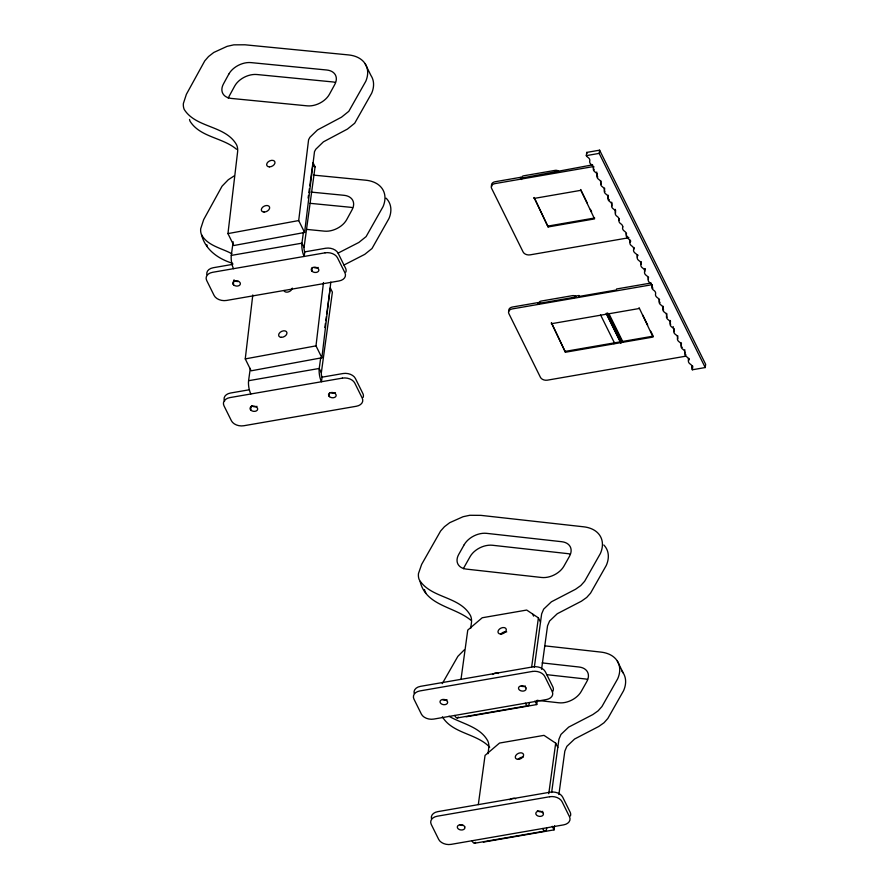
<?xml version="1.0" encoding="UTF-8"?>
<svg xmlns="http://www.w3.org/2000/svg" width="889" height="889" viewBox="0 0 889 889"><rect width="100%" height="100%" fill="white"/><g stroke="black" fill="none" stroke-linecap="round" stroke-linejoin="round"><path stroke-width="1.33" d="M227.951 233.607L237.596 151.963A27.903 18.458 -26.3 0 0 236.552 144.751C225.384 125.149 196.002 128.183 184.223 109.458A25.57 16.913 -26.3 0 1 183.39 103.446L186.379 94.312L204.759 60.885L208.537 56.54L213.793 52.451L227.106 46.35L233.785 44.85L244.975 44.794L348.477 54.918A35.438 23.436 -26.3 0 1 365.801 81.266L348.81 111.314L341.543 117.159L317.517 129.927L309.905 137.306L308.594 139.706L298.693 220.561L304.594 232.474L233.84 245.52L227.951 233.607L298.693 220.561M330.83 282.057L321.896 357.767L251.143 370.813L245.253 358.9L252.798 294.948M304.594 232.474L314.495 151.619L315.806 149.219L323.418 141.84L347.443 129.072L354.7 123.227L371.691 93.178A35.438 23.436 -26.3 0 0 370.969 75.521L365.079 63.619M321.896 357.767L315.995 345.865L323.474 282.535M233.518 268.689A9.523 2.923 80.2 0 1 231.284 255.41L233.162 241.752M233.318 284.513L233.951 279.924M250.82 393.983A9.523 2.923 80.2 0 1 248.587 380.703L250.276 368.413M250.62 409.807L251.087 406.373M303.427 232.24L301.927 243.175A9.523 2.923 80.2 0 0 304.16 256.454L304.783 251.865A3.178 0.978 80.2 0 1 304.049 247.442L301.927 243.175L231.284 255.41M308.105 198.091L308.483 195.358M308.85 192.624L309.416 188.524M309.794 185.801L312.972 162.576L315.084 166.843L304.049 247.442M311.817 270.912L312.283 267.478M320.729 357.545L319.229 368.468A9.523 2.923 80.2 0 0 321.462 381.748L322.085 377.158A3.178 0.978 80.2 0 1 321.34 372.735L319.229 368.468L248.587 380.703M324.841 327.485L325.407 323.385M325.785 320.651L326.341 316.562M326.719 313.828L330.275 287.869L332.386 292.137L321.34 372.735M329.108 396.216L329.586 392.771M491.795 186.323A5.49 3.756 7.8 0 1 495.117 181.734L520.576 177.322L520.443 178.311L592.596 164.843M461.013 679.285L467.758 630.101L482.216 617.766L526.699 610.054L538.401 617.866L540.512 622.133M470.681 628.434L471.426 622.967A27.903 18.458 -26.3 0 0 470.537 615.71C459.88 595.919 430.476 598.519 419.186 579.606A25.57 16.913 -26.3 0 1 418.475 573.549L421.63 564.415L440.588 531.044L444.433 526.721L449.734 522.676L463.102 516.709L469.781 515.287L480.916 515.364L583.684 526.81A35.438 23.436 -26.3 0 1 600.386 553.503L584.64 581.273L580.795 585.551L575.539 589.274L551.391 601.809L543.668 609.132L541.634 613.932L534.333 667.217M548.124 226.951L534.133 197.536L548.124 226.951L594.552 218.905L580.561 189.49L587.318 203.125M478.315 804.578L485.05 755.406L499.518 743.06L543.99 735.359L555.692 743.16L557.814 747.427M487.983 753.728L488.728 748.271A27.903 18.458 -26.3 0 0 487.839 741.004C480.138 726.691 461.891 723.813 449.001 716.245M565.426 352.244L551.436 322.829L565.426 352.244L653.059 337.064L639.069 307.65M692.12 367.813A5.478 3.745 7.8 0 0 690.286 364.123A5.49 3.756 7.8 0 1 688.464 360.434A5.478 3.745 7.8 0 0 686.63 356.745A5.49 3.756 7.8 0 1 684.808 353.044A5.478 3.745 7.8 0 0 682.974 349.355A5.478 3.756 7.8 0 1 681.152 345.665A5.478 3.745 7.8 0 0 679.318 341.965A5.478 3.756 7.8 0 1 677.496 338.276A5.478 3.745 7.8 0 0 675.662 334.586A5.478 3.756 7.8 0 1 673.84 330.886A5.478 3.745 7.8 0 0 672.006 327.196A5.49 3.756 7.8 0 1 670.184 323.507A5.478 3.745 7.8 0 0 668.35 319.818A5.478 3.756 7.8 0 1 666.528 316.117A5.478 3.745 7.8 0 0 664.694 312.428A5.478 3.756 7.8 0 1 662.872 308.739A5.478 3.745 7.8 0 0 661.038 305.049A5.49 3.756 7.8 0 1 659.216 301.349A5.478 3.745 7.8 0 0 657.382 297.659A5.49 3.756 7.8 0 1 655.56 293.97A5.478 3.745 7.8 0 0 653.726 290.27A5.49 3.756 7.8 0 1 651.893 286.58A5.478 3.745 7.8 0 0 650.07 282.891A5.49 3.756 7.8 0 1 648.237 279.202A5.478 3.745 7.8 0 0 646.414 275.501A5.478 3.756 7.8 0 1 644.592 271.812A5.478 3.745 7.8 0 0 642.758 268.122A5.478 3.756 7.8 0 1 640.925 264.422A5.478 3.745 7.8 0 0 639.102 260.733A5.478 3.756 7.8 0 1 637.269 257.043A5.478 3.745 7.8 0 0 635.446 253.354A5.49 3.756 7.8 0 1 633.613 249.653A5.478 3.745 7.8 0 0 631.79 245.964A5.478 3.756 7.8 0 1 629.957 242.275A5.478 3.745 7.8 0 0 628.134 238.585A5.478 3.756 7.8 0 1 626.301 234.885A5.478 3.745 7.8 0 0 624.478 231.196A5.49 3.756 7.8 0 1 622.644 227.506A5.478 3.745 7.8 0 0 620.822 223.806A5.49 3.756 7.8 0 1 618.988 220.116A5.478 3.745 7.8 0 0 617.155 216.427A5.49 3.756 7.8 0 1 615.332 212.738A5.478 3.745 7.8 0 0 613.499 209.037A5.49 3.756 7.8 0 1 611.676 205.348A5.478 3.745 7.8 0 0 609.843 201.659A5.478 3.756 7.8 0 1 608.02 197.958A5.478 3.745 7.8 0 0 606.187 194.269A5.478 3.756 7.8 0 1 604.364 190.579A5.478 3.745 7.8 0 0 602.531 186.89A5.478 3.756 7.8 0 1 600.708 183.19A5.478 3.745 7.8 0 0 598.875 179.5A5.49 3.756 7.8 0 1 597.052 175.811A5.478 3.745 7.8 0 0 595.219 172.122A5.478 3.756 7.8 0 1 593.396 168.421A5.478 3.745 7.8 0 0 591.563 164.732A5.478 3.756 7.8 0 1 589.74 161.042A5.478 3.745 7.8 0 0 587.907 157.342A5.49 3.756 7.8 0 1 586.307 155.619L586.751 152.408L599.619 150.174L705.655 364.334L705.221 367.546L692.342 369.78A5.49 3.756 7.8 0 1 692.12 367.813L692.409 365.668M705.221 367.546L599.186 153.386L599.619 150.174M531.655 667.05L538.401 617.866M466.103 716.812L536.745 704.566L537.3 700.499M541.579 669.273L547.535 625.834L549.569 621.044L557.281 613.721L581.439 601.186L586.696 597.464L590.54 593.174L606.287 565.415A35.438 23.436 -26.3 0 0 603.809 544.99M548.769 793.71L555.692 743.16M551.636 792.51L558.937 739.226L560.97 734.425L568.682 727.113L592.841 714.567L598.097 710.856L601.942 706.566L617.688 678.796A35.438 23.436 -26.3 0 0 600.975 652.104L544.801 645.847M629.957 242.275L630.257 240.13M483.405 842.105L554.047 829.87L554.603 825.792M558.881 794.577L564.826 751.138L566.871 746.338L574.583 739.026L598.741 726.48L603.998 722.768L607.832 718.479L623.578 690.709A35.438 23.436 -26.3 0 0 621.878 671.139M633.613 249.653L633.913 247.52A5.49 3.756 7.8 0 0 634.279 248.409M637.269 257.043L637.569 254.899M640.925 264.422L641.225 262.288M644.581 271.812L645.025 268.6M648.237 279.202L648.537 277.057M688.464 360.434L688.753 358.289M692.342 369.78L692.787 366.568A5.49 3.756 7.8 0 1 692.52 365.824M442.255 683.641L457.879 656.338L464.202 649.948M234.185 175.9L228.284 179.745L222.061 186.179L203.681 219.616L200.692 228.751A25.57 16.913 -26.3 0 0 201.525 234.752C205.392 250.031 218.461 258.966 232.74 263.388M338.087 253.109L358.845 242.453L366.112 236.607L383.092 206.559A35.438 23.436 -26.3 0 0 365.779 180.211L313.339 175.089M343.987 265.022L364.734 254.365L372.002 248.52L388.993 218.472A35.438 23.436 -26.3 0 0 386.104 198.18M245.253 358.9L315.995 345.865M586.307 155.619L599.186 153.386M593.663 166.521L494.862 183.634A5.49 3.756 7.8 0 0 491.539 188.224L523.143 252.054A5.49 3.756 7.8 0 0 530.122 254.854L628.923 237.741M534.011 198.447L580.439 190.402M232.84 264.333L213.216 267.733A9.768 6.69 7.8 0 0 206.87 274.657M304.783 251.865L325.718 248.242A9.768 6.69 7.8 0 1 338.12 253.221L345.554 268.222A9.768 6.69 7.8 0 1 345.843 272.078M548.246 226.039L594.674 217.994M651.104 283.002L616.588 288.981L616.444 289.981L578.939 296.47L579.083 295.481L575.383 296.126L575.25 297.115L537.734 303.616L537.878 302.616L512.42 307.027A5.49 3.756 7.8 0 0 508.897 311.128M652.17 284.68L512.153 308.939A5.49 3.756 7.8 0 0 508.83 313.517L540.445 377.358A5.49 3.756 7.8 0 0 547.424 380.159L686.075 356.133M551.313 323.74L638.947 308.561M248.831 389.849L230.507 393.027A9.768 6.69 7.8 0 0 224.606 401.172M322.085 377.158L343.021 373.536A9.768 6.69 7.8 0 1 355.422 378.514L362.856 393.516A9.768 6.69 7.8 0 1 363.145 397.372M565.548 351.333L653.182 336.153L650.726 331.197M457.235 717.956L527.877 705.722M474.526 843.261L545.179 831.015M310.994 192.08L344.043 195.313A17.724 11.713 -26.3 0 1 352.055 209.815L346.721 219.594A17.724 11.713 -26.3 0 1 324.496 231.151L306.594 229.395M310.005 203.314L349.933 207.226A17.724 11.713 -26.3 0 1 352.566 207.704M542.146 662.905L579.05 667.017A17.724 11.713 -26.3 0 1 586.74 681.696L581.239 691.453A17.724 11.713 -26.3 0 1 558.892 702.788L537.023 700.354M546.668 674.662L584.951 678.918A17.724 11.713 -26.3 0 1 587.562 679.44M231.84 253.721C221.661 248.153 207.548 245.831 201.525 234.752M312.961 165.421L315.084 166.843M236.53 149.263C222.661 137.462 200.303 137.351 190.124 121.371A25.57 16.913 -26.3 0 1 189.513 119.459M470.692 620.111C454.046 606.398 425.998 605.942 420.086 581.45M489.706 747.205C476.56 733.303 452.568 733.725 442.378 716.812M590.385 209.315L591.607 211.793M642.747 315.084L647.659 324.996M609.021 313.873L622.878 341.854M607.609 312.939L622.067 342.132M606.342 313.195L620.366 341.532M606.265 313.684L620.911 343.265M600.586 314.95L614.332 342.698A4.323 2.956 7.8 0 1 614.566 343.532M520.576 177.322L521.654 179.5M617.322 661.049L623.222 672.962M532.544 613.966L533.6 616.099M534.978 700.999L536.745 704.566M552.28 826.292L554.047 829.87M425.987 593.363L425.086 591.518A25.57 16.913 -26.3 0 1 424.52 589.585M572.205 297.637A3.245 2.223 7.8 0 1 574.038 297.704M539.29 303.727A3.245 2.223 7.8 0 1 540.779 303.082M538.934 303.393A3.245 2.223 7.8 0 1 541.045 301.093L572.472 295.648A3.245 2.223 7.8 0 1 575.983 296.537M614.732 342.409A4.323 2.956 7.8 0 1 613.688 343.665M546.768 828.037A9.523 2.923 80.2 0 1 542.657 828.504M518.176 759.384A4.434 2.934 -26.3 0 1 523.11 757.084M509.786 799.778A4.434 2.934 -26.3 0 1 515.642 798.822M475.559 842.35A9.523 2.923 80.2 0 1 472.015 840.75M431.432 818.58A9.768 6.69 7.8 0 1 437.777 811.646L550.28 792.166A9.768 6.69 7.8 0 1 562.693 797.144L570.127 812.146A9.768 6.69 7.8 0 1 570.405 816.002M463.025 825.348A3.834 2.623 7.8 0 1 460.113 825.036M542.757 811.346A3.834 2.623 7.8 0 1 537.367 810.701M207.426 246.664A25.57 16.913 -26.3 0 1 206.815 244.753M292.281 288.114A4.434 2.934 -26.3 0 1 288.292 291.936A4.434 2.934 -26.3 0 1 284.002 290.447M335.486 392.716A3.834 2.623 7.8 0 1 331.33 392.816M256.999 406.317A3.834 2.623 7.8 0 1 251.609 405.673M674.307 331.675A5.478 3.756 7.8 0 1 674.018 329.586A5.478 3.745 7.8 0 0 674.073 328.497M673.129 326.674A5.478 3.745 7.8 0 1 673.418 327.008M670.717 324.407A5.478 3.756 7.8 0 1 670.362 322.196A5.478 3.745 7.8 0 0 670.25 320.484M677.685 335.631A5.478 3.745 7.8 0 1 677.674 336.964A5.49 3.756 7.8 0 0 677.84 338.809M681.419 343.754A5.478 3.745 7.8 0 1 681.33 344.354A5.49 3.756 7.8 0 0 681.396 345.943M681.263 342.765A5.478 3.745 7.8 0 1 681.419 343.51M684.763 349.777A5.478 3.745 7.8 0 1 684.963 350.277M682.308 347.355A5.49 3.756 7.8 0 1 682.107 347.143M685.852 354.644A5.945 4.078 7.8 0 1 685.563 354.311M684.886 353.089A5.945 4.078 7.8 0 1 684.774 351.711M667.217 317.262A5.478 3.756 7.8 0 1 666.706 314.817A5.478 3.745 7.8 0 0 666.672 313.35M663.65 309.994A5.49 3.756 7.8 0 1 663.05 307.427A5.478 3.745 7.8 0 0 663.083 306.216M660.083 302.727A5.478 3.756 7.8 0 1 659.394 300.049A5.478 3.745 7.8 0 0 659.471 299.204M652.959 288.169A5.49 3.756 7.8 0 1 652.515 287.603M652.07 286.614A5.49 3.756 7.8 0 1 652.082 285.269M615.221 209.337A5.478 3.745 7.8 0 1 615.51 211.426A5.478 3.756 7.8 0 0 615.621 213.138M597.319 173.788A5.478 3.745 7.8 0 1 597.23 174.5A5.478 3.756 7.8 0 0 597.83 177.067M596.719 172.044A5.478 3.745 7.8 0 1 596.941 172.41M594.263 169.788A5.49 3.756 7.8 0 1 593.93 169.321M593.563 168.454A5.49 3.756 7.8 0 1 593.574 167.11A5.456 3.734 7.8 0 0 593.652 166.676M601.397 184.334A5.478 3.756 7.8 0 1 600.886 181.889A5.478 3.745 7.8 0 0 600.964 180.923M628.045 237.085A5.945 4.078 7.8 0 1 627.801 236.896M627.156 236.263A5.945 4.078 7.8 0 1 626.967 236.03M626.478 235.185A5.945 4.078 7.8 0 1 626.278 233.551M626.534 233.34A5.478 3.745 7.8 0 1 626.478 233.574M622.745 227.039A5.49 3.756 7.8 0 1 622.745 226.673M619.2 220.272A5.49 3.756 7.8 0 1 619.166 218.805M612.077 206.004A5.478 3.756 7.8 0 1 611.854 204.037A5.478 3.745 7.8 0 0 611.688 202.203M609.409 199.869A5.478 3.756 7.8 0 1 609.087 199.558M608.487 198.747A5.478 3.756 7.8 0 1 608.198 196.658A5.478 3.745 7.8 0 0 608.176 195.191M604.976 191.602A5.49 3.756 7.8 0 1 604.542 189.268A5.478 3.745 7.8 0 0 604.576 188.057M554.903 172.344A3.245 2.223 7.8 0 1 556.747 172.41M522.432 178.133A3.245 2.223 7.8 0 1 523.477 177.789M521.643 178.1A3.245 2.223 7.8 0 1 523.743 175.789L555.181 170.355A3.245 2.223 7.8 0 1 558.692 171.233M529.466 702.732A9.523 2.923 80.2 0 1 525.355 703.21M500.874 634.079A4.434 2.934 -26.3 0 1 506.708 631.923M492.484 674.484A4.434 2.934 -26.3 0 1 498.34 673.529M458.257 717.056A9.523 2.923 80.2 0 1 454.712 715.445M414.141 693.287A9.768 6.69 7.8 0 1 420.486 686.352L532.989 666.861A9.768 6.69 7.8 0 1 545.39 671.84L552.825 686.853A9.768 6.69 7.8 0 1 552.436 691.953M446.967 699.643A3.834 2.623 7.8 0 1 442.811 699.743M525.455 686.052A3.834 2.623 7.8 0 1 521.298 686.141M463.536 568.738A17.724 11.713 -26.3 0 1 464.625 566.349L470.125 556.592A17.724 11.713 -26.3 0 1 492.462 545.257L567.649 553.625A17.724 11.713 -26.3 0 1 570.26 554.147M228.317 98.246A17.724 11.713 -26.3 0 1 229.351 95.845L234.685 86.077A17.724 11.713 -26.3 0 1 256.91 74.52L332.642 81.921A17.724 11.713 -26.3 0 1 335.275 82.41M318.184 267.422A3.834 2.623 7.8 0 1 314.039 267.522M238.463 281.435A3.834 2.623 7.8 0 1 234.307 280.379M630.757 241.275A5.478 3.756 7.8 0 1 630.423 240.53M637.88 255.665A5.478 3.756 7.8 0 1 637.624 254.676M641.391 262.677A5.478 3.756 7.8 0 1 641.28 261.81M644.97 269.689A5.478 3.756 7.8 0 1 644.958 268.956M587.207 153.119A5.49 3.756 7.8 0 1 586.751 152.408M689.408 359.667A5.49 3.756 7.8 0 1 688.931 358.689M228.784 74.165L223.461 83.933A17.724 11.713 -26.3 0 0 231.473 98.446L307.194 105.847A17.724 11.713 -26.3 0 0 329.419 94.301L334.753 84.522A17.724 11.713 -26.3 0 0 326.741 70.009L251.02 62.608A17.724 11.713 -26.3 0 0 228.784 74.165M464.225 544.679L458.724 554.436A17.724 11.713 -26.3 0 0 466.414 569.116L541.601 577.483A17.724 11.713 -26.3 0 0 563.937 566.149L569.438 556.392A17.724 11.713 -26.3 0 0 561.759 541.712L486.561 533.344A17.724 11.713 -26.3 0 0 464.225 544.679M325.085 252.82L212.582 272.312A9.768 6.69 7.8 0 0 206.681 280.468L214.105 295.47A9.768 6.69 7.8 0 0 226.517 300.449L339.02 280.957A9.768 6.69 7.8 0 0 344.932 272.812L337.498 257.799A9.768 6.69 7.8 0 0 325.085 252.82M342.387 378.125L229.884 397.605A9.768 6.69 7.8 0 0 223.972 405.762L231.407 420.764A9.768 6.69 7.8 0 0 243.819 425.742L356.322 406.262A9.768 6.69 7.8 0 0 362.223 398.105L354.8 383.103A9.768 6.69 7.8 0 0 342.387 378.125M532.355 671.451L419.852 690.942A9.768 6.69 7.8 0 0 413.941 699.087L421.375 714.1A9.768 6.69 7.8 0 0 433.788 719.079L546.291 699.587A9.768 6.69 7.8 0 0 552.191 691.431L544.768 676.429A9.768 6.69 7.8 0 0 532.355 671.451M549.658 796.744L437.155 816.235A9.768 6.69 7.8 0 0 431.243 824.381L438.677 839.394A9.768 6.69 7.8 0 0 451.079 844.372L563.593 824.881A9.768 6.69 7.8 0 0 569.493 816.724L562.07 801.722A9.768 6.69 7.8 0 0 549.658 796.744M312.172 271.367L311.45 270.456A3.834 2.623 7.8 0 1 315.262 267.222A3.834 2.623 7.8 0 1 318.473 271.245A3.834 2.623 7.8 0 1 312.172 271.367M329.475 396.661L328.752 395.761A3.834 2.623 7.8 0 1 332.564 392.516A3.834 2.623 7.8 0 1 335.775 396.538A3.834 2.623 7.8 0 1 329.475 396.661M233.685 284.969L232.962 284.058A3.834 2.623 7.8 0 1 236.774 280.813A3.834 2.623 7.8 0 1 239.986 284.847A3.834 2.623 7.8 0 1 233.685 284.969M525.91 687.842L525.188 686.93A3.834 2.623 7.8 0 0 518.887 687.053A3.834 2.623 7.8 0 0 522.099 691.086A3.834 2.623 7.8 0 0 525.91 687.842M250.987 410.262L250.254 409.351A3.834 2.623 7.8 0 1 254.076 406.117A3.834 2.623 7.8 0 1 257.288 410.14A3.834 2.623 7.8 0 1 250.987 410.262M543.212 813.135L542.49 812.235A3.834 2.623 7.8 0 0 536.189 812.357A3.834 2.623 7.8 0 0 539.401 816.38A3.834 2.623 7.8 0 0 543.212 813.135M447.423 701.432L446.7 700.532A3.834 2.623 7.8 0 0 440.399 700.654A3.834 2.623 7.8 0 0 443.611 704.677A3.834 2.623 7.8 0 0 447.423 701.432M464.725 826.737L464.002 825.825A3.834 2.623 7.8 0 0 457.691 825.948A3.834 2.623 7.8 0 0 460.902 829.97A3.834 2.623 7.8 0 0 464.725 826.737M517.887 759.362A4.434 2.934 -26.3 0 0 523.577 754.605A4.434 2.934 -26.3 0 0 516.865 754.294A4.434 2.934 -26.3 0 0 517.887 759.362M281.346 337.342A4.434 2.934 -26.3 0 0 286.903 332.497A4.434 2.934 -26.3 0 0 280.113 332.353A4.434 2.934 -26.3 0 0 281.346 337.342M500.585 634.068A4.434 2.934 -26.3 0 0 506.274 629.312A4.434 2.934 -26.3 0 0 499.562 629.001A4.434 2.934 -26.3 0 0 500.585 634.068M269.378 166.865A4.434 2.934 -26.3 0 0 274.934 162.02A4.434 2.934 -26.3 0 0 268.145 161.876A4.434 2.934 -26.3 0 0 269.378 166.865M264.044 212.049A4.434 2.934 -26.3 0 0 269.6 207.204A4.434 2.934 -26.3 0 0 262.811 207.059A4.434 2.934 -26.3 0 0 264.044 212.049"/></g></svg>
